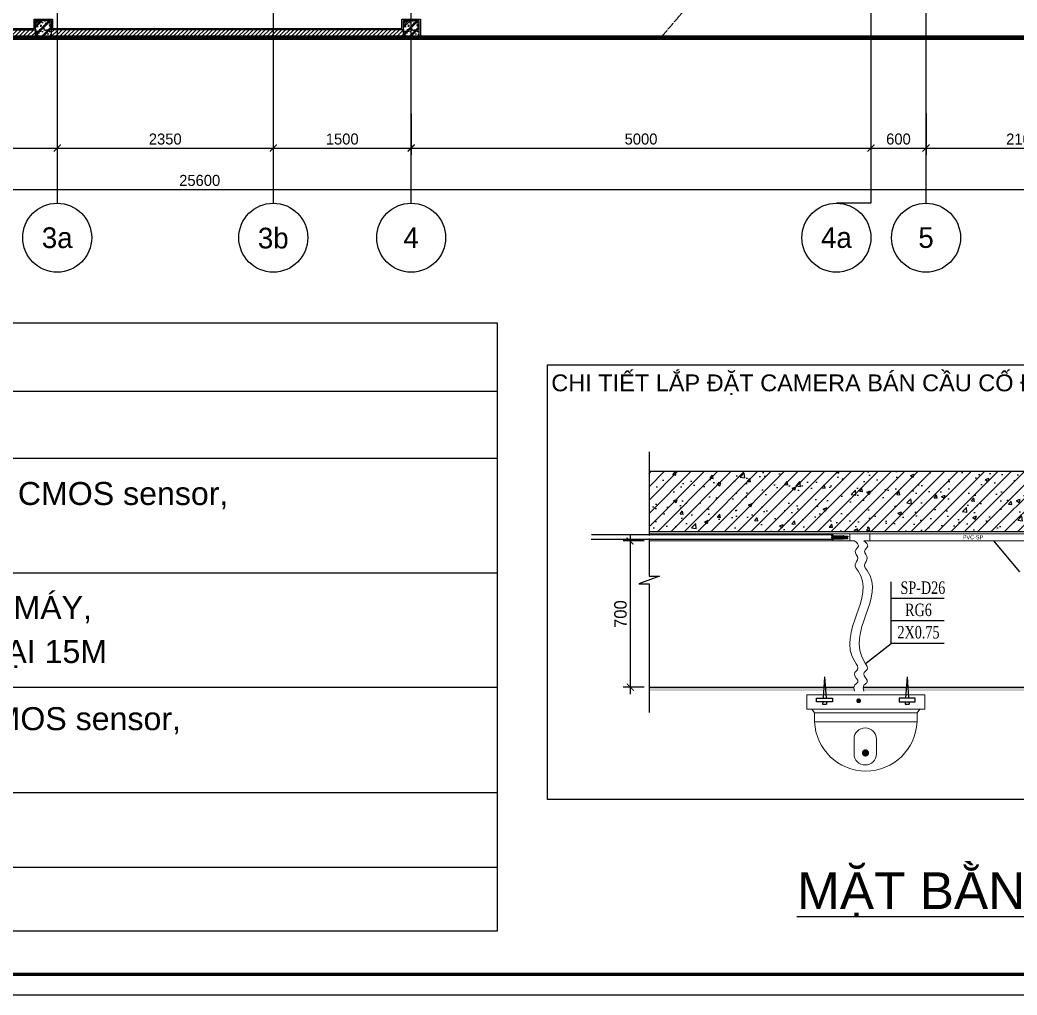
# Model space of a CAD drawing. Header units: inches. Extents: x 1721084 to 1854744, y 225101 to 488646.
# Drawn here: x 1781495 to 1792340, y 351101 to 361703 of the extents above; entities that cross this region are included whole.
import ezdxf
from ezdxf.enums import TextEntityAlignment as Align
from ezdxf.xclip import XClip

# ---------------------------------------------------------------- set-up
doc = ezdxf.new("R2010")
doc.units = ezdxf.units.IN
doc.header["$MEASUREMENT"] = 0
doc.header["$XCLIPFRAME"] = 0
for name, pattern in [('ACAD_ISO03W100', [30, 12, -18]), ('DASHDOT', [25.4, 12.7, -6.35, 0, -6.35]), ('X-PL-GF$0$X-GRID-T1$0$CENTER2', [1.125, 0.75, -0.125, 0.125, -0.125]), ('X-PL-GF$0$X-PL-GF$0$DASHDOTX2', [2, 1, -0.5, 0, -0.5]), ('X-PL-GF$0$X-PL-GF$0$DASHED', [0.75, 0.5, -0.25])]:
    doc.linetypes.add(name, pattern=pattern)
for name, color, linetype in [('3', 50, 'Continuous'), ('8', 8, 'Continuous'), ('A-ANNO-DIM 100', 252, 'Continuous'), ('CAMERA', 2, 'Continuous'), ('DIEN - DAY DIEN', 2, 'ACAD_ISO03W100'), ('HVAC', 2, 'Continuous'), ('KT', 1, 'Continuous'), ('LINE', 1, 'Continuous'), ('PCCC', 11, 'Continuous'), ('TB', 4, 'Continuous'), ('TexPCC', 142, 'Continuous'), ('TEXT', 9, 'Continuous'), ('THAY', 125, 'Continuous'), ('X-PL-GF$0$X-GRID-T1$0$A-ANNO-DIM 75', 2, 'Continuous'), ('X-PL-GF$0$X-GRID-T1$0$A-GRID', 9, 'X-PL-GF$0$X-GRID-T1$0$CENTER2'), ('X-PL-GF$0$X-GRID-T1$0$A-GRID-SYMB', 5, 'Continuous'), ('X-PL-GF$0$X-PL-GF$0$A-FLOR-COLS-CONC', 250, 'Continuous'), ('X-PL-GF$0$X-PL-GF$0$A-FLOR-PATT', 250, 'Continuous'), ('X-PL-GF$0$X-PL-GF$0$A-FLOR-WALL', 250, 'Continuous'), ('X-PL-GF$0$X-PL-GF$0$A-FLOR-WALL-FNSH', 250, 'Continuous'), ('X-PL-GF$0$X-PL-GF$0$A-SECT-PATT', 250, 'Continuous'), ('X-PL-GF$0$X-PL-GF$0$A-XREF', 250, 'Continuous'), ('X-PL-GF$0$X-PL-GF$0$B-RanhHienTrang', 250, 'Continuous'), ('X-PL-GF$0$X-PL-GF$0$CGXD', 250, 'Continuous')]:
    doc.layers.add(name, color=color, linetype=linetype)
doc.layers.add('Dim', color=7, linetype='Continuous', lineweight=15)
doc.styles.add('1', font='vhavan.ttf')
doc.styles.add('ARIAL', font='arial.ttf')
doc.styles.add('AVANH', font='vhavan.ttf')
doc.styles.add('CH', font='vntimeh.shx', dxfattribs={"width": 0.75})
doc.styles.add('HDUNGARC', font='vn_vni.shx')
doc.styles.add('X-PL-GF$0$X-GRID-T1$0$HDUNGARC', font='vn_vni.shx')
doc.styles.add('X-PL-GF$0$X-GRID-T1$0$SYMBTEXT', font='VAVON_.TTF')
doc.dimstyles.new('DIM-75', dxfattribs={"dimscale": 75, "dimtxt": 1.8, "dimasz": 1, "dimexe": 1, "dimexo": 1, "dimgap": 0.5, "dimtad": 1, "dimdec": 0, "dimzin": 0, "dimdsep": 46, "dimtxsty": 'HDUNGARC', "dimblk": 'ARCHTICK', "dimcen": 2, "dimdle": 1, "dimclrd": 256, "dimclre": 9, "dimclrt": 3, "dimadec": 0, "dimazin": 0, "dimtfac": 1, "dimtdec": 0, "dimtix": 1, "dimtmove": 2, "dimatfit": 2, "dimfxl": 1, "dimtolj": 1, "dimtzin": 0, "dimarcsym": 2})
doc.dimstyles.new('X-PL-GF$0$X-GRID-T1$0$DIM-75', dxfattribs={"dimscale": 75, "dimtxt": 1.6, "dimasz": 1, "dimexe": 1, "dimexo": 1, "dimgap": 0.5, "dimtad": 1, "dimdec": 0, "dimzin": 0, "dimdsep": 46, "dimtxsty": 'X-PL-GF$0$X-GRID-T1$0$HDUNGARC', "dimblk": 'X-PL-GF$0$X-GRID-T1$0$_ArchTick', "dimcen": 2, "dimdle": 1, "dimclrd": 256, "dimclre": 9, "dimclrt": 3, "dimadec": 0, "dimazin": 0, "dimtfac": 1, "dimtdec": 0, "dimtix": 1, "dimtmove": 2, "dimatfit": 2, "dimfxl": 1, "dimtolj": 1, "dimtzin": 0, "dimarcsym": 2})
pattern_1 = [(45, (0, -797.414), (-22.09709, 22.09709), [])]
pattern_2 = [(0, (-345783.7617, 125210.9793), (0, -2.82347966), []), (0, (-345783.7617, 125209.5676), (0, -2.82347966), [1.41173983, -0.70586991])]
pattern_3 = [(0, (-345783.7603, 125192.6022), (0, -2.82347966), []), (0, (-345783.7603, 125191.1904), (0, -2.82347966), [1.41173983, -0.70586991])]

# ---------------------------------------------------------------- blocks, each defined once
blk = doc.blocks.new('X-PL-GF$0$X-GRID-T1$0$SYMB-GRID')
blk.add_circle((0, 0), 5)
at = {"color": 2, "style": 'X-PL-GF$0$X-GRID-T1$0$SYMBTEXT', "flags": 4}
blk.add_attdef('NUM', text='', height=3, dxfattribs=at).set_placement((0, 0), align=Align.MIDDLE)
blk = doc.blocks.new('X-PL-GF$0$X-GRID-T1$0$_ArchTick')
at = {"color": 0, "linetype": 'ByBlock', "const_width": 0.15}
blk.add_lwpolyline([(-0.5, -0.48), (0.5, 0.52)], dxfattribs=at)
blk = doc.blocks.new('*D255')
at = {"layer": 'Defpoints', "color": 0, "transparency": 16777216}
for p in [(8700, -3750), (11250, -3750), (11250, -4200)]:
    blk.add_point(p, dxfattribs=at)
at = {"layer": 'X-PL-GF$0$X-GRID-T1$0$A-ANNO-DIM 75', "color": 9, "lineweight": -2, "transparency": 16777216}
for p, q in [((8700, -3825), (8700, -4275)), ((11250, -3825), (11250, -4275))]:
    blk.add_line(p, q, dxfattribs=at)
at = {"layer": 'X-PL-GF$0$X-GRID-T1$0$A-ANNO-DIM 75', "lineweight": -2, "transparency": 16777216}
blk.add_line((8625, -4200), (11325, -4200), dxfattribs=at)
at = {"layer": 'X-PL-GF$0$X-GRID-T1$0$A-ANNO-DIM 75', "lineweight": -2, "transparency": 16777216, "xscale": 75, "yscale": 75, "zscale": 75, "rotation": 180}
blk.add_blockref('X-PL-GF$0$X-GRID-T1$0$_ArchTick', (8700, -4200), dxfattribs=at)
at = {"layer": 'X-PL-GF$0$X-GRID-T1$0$A-ANNO-DIM 75', "lineweight": -2, "transparency": 16777216, "xscale": 75, "yscale": 75, "zscale": 75}
blk.add_blockref('X-PL-GF$0$X-GRID-T1$0$_ArchTick', (11250, -4200), dxfattribs=at)
at = {"layer": 'X-PL-GF$0$X-GRID-T1$0$A-ANNO-DIM 75', "color": 3, "transparency": 16777216, "insert": (9975, -4103), "char_height": 120, "attachment_point": 5, "style": 'X-PL-GF$0$X-GRID-T1$0$HDUNGARC'}
blk.add_mtext('\\A1;2550', dxfattribs=at)
blk = doc.blocks.new('*D256')
at = {"layer": 'Defpoints', "color": 0, "transparency": 16777216}
for p in [(15100, -3750), (20100, -3750), (20100, -4200)]:
    blk.add_point(p, dxfattribs=at)
at = {"layer": 'X-PL-GF$0$X-GRID-T1$0$A-ANNO-DIM 75', "color": 9, "lineweight": -2, "transparency": 16777216}
for p, q in [((15100, -3825), (15100, -4275)), ((20100, -3825), (20100, -4275))]:
    blk.add_line(p, q, dxfattribs=at)
at = {"layer": 'X-PL-GF$0$X-GRID-T1$0$A-ANNO-DIM 75', "lineweight": -2, "transparency": 16777216}
blk.add_line((15025, -4200), (20175, -4200), dxfattribs=at)
at = {"layer": 'X-PL-GF$0$X-GRID-T1$0$A-ANNO-DIM 75', "lineweight": -2, "transparency": 16777216, "xscale": 75, "yscale": 75, "zscale": 75, "rotation": 180}
blk.add_blockref('X-PL-GF$0$X-GRID-T1$0$_ArchTick', (15100, -4200), dxfattribs=at)
at = {"layer": 'X-PL-GF$0$X-GRID-T1$0$A-ANNO-DIM 75', "lineweight": -2, "transparency": 16777216, "xscale": 75, "yscale": 75, "zscale": 75}
blk.add_blockref('X-PL-GF$0$X-GRID-T1$0$_ArchTick', (20100, -4200), dxfattribs=at)
at = {"layer": 'X-PL-GF$0$X-GRID-T1$0$A-ANNO-DIM 75', "color": 3, "transparency": 16777216, "insert": (17600, -4103), "char_height": 120, "attachment_point": 5, "style": 'X-PL-GF$0$X-GRID-T1$0$HDUNGARC'}
blk.add_mtext('\\A1;5000', dxfattribs=at)
blk = doc.blocks.new('*D257')
at = {"layer": 'Defpoints', "color": 0, "transparency": 16777216}
for p in [(20700, -3750), (22800, -3750), (22800, -4200)]:
    blk.add_point(p, dxfattribs=at)
at = {"layer": 'X-PL-GF$0$X-GRID-T1$0$A-ANNO-DIM 75', "color": 9, "lineweight": -2, "transparency": 16777216}
for p, q in [((20700, -3825), (20700, -4275)), ((22800, -3825), (22800, -4275))]:
    blk.add_line(p, q, dxfattribs=at)
at = {"layer": 'X-PL-GF$0$X-GRID-T1$0$A-ANNO-DIM 75', "lineweight": -2, "transparency": 16777216}
blk.add_line((20625, -4200), (22875, -4200), dxfattribs=at)
at = {"layer": 'X-PL-GF$0$X-GRID-T1$0$A-ANNO-DIM 75', "lineweight": -2, "transparency": 16777216, "xscale": 75, "yscale": 75, "zscale": 75, "rotation": 180}
blk.add_blockref('X-PL-GF$0$X-GRID-T1$0$_ArchTick', (20700, -4200), dxfattribs=at)
at = {"layer": 'X-PL-GF$0$X-GRID-T1$0$A-ANNO-DIM 75', "lineweight": -2, "transparency": 16777216, "xscale": 75, "yscale": 75, "zscale": 75}
blk.add_blockref('X-PL-GF$0$X-GRID-T1$0$_ArchTick', (22800, -4200), dxfattribs=at)
at = {"layer": 'X-PL-GF$0$X-GRID-T1$0$A-ANNO-DIM 75', "color": 3, "transparency": 16777216, "insert": (21750, -4103), "char_height": 120, "attachment_point": 5, "style": 'X-PL-GF$0$X-GRID-T1$0$HDUNGARC'}
blk.add_mtext('\\A1;2100', dxfattribs=at)
blk = doc.blocks.new('*D258')
at = {"layer": 'Defpoints', "color": 0, "transparency": 16777216}
for p in [(0, -3750), (25600, -3750), (25600, -4650)]:
    blk.add_point(p, dxfattribs=at)
at = {"layer": 'X-PL-GF$0$X-GRID-T1$0$A-ANNO-DIM 75', "color": 9, "lineweight": -2, "transparency": 16777216}
for p, q in [((0, -3825), (0, -4725)), ((25600, -3825), (25600, -4725))]:
    blk.add_line(p, q, dxfattribs=at)
at = {"layer": 'X-PL-GF$0$X-GRID-T1$0$A-ANNO-DIM 75', "lineweight": -2, "transparency": 16777216}
blk.add_line((-75, -4650), (25675, -4650), dxfattribs=at)
at = {"layer": 'X-PL-GF$0$X-GRID-T1$0$A-ANNO-DIM 75', "lineweight": -2, "transparency": 16777216, "xscale": 75, "yscale": 75, "zscale": 75, "rotation": 180}
blk.add_blockref('X-PL-GF$0$X-GRID-T1$0$_ArchTick', (0, -4650), dxfattribs=at)
at = {"layer": 'X-PL-GF$0$X-GRID-T1$0$A-ANNO-DIM 75', "lineweight": -2, "transparency": 16777216, "xscale": 75, "yscale": 75, "zscale": 75}
blk.add_blockref('X-PL-GF$0$X-GRID-T1$0$_ArchTick', (25600, -4650), dxfattribs=at)
at = {"layer": 'X-PL-GF$0$X-GRID-T1$0$A-ANNO-DIM 75', "color": 3, "transparency": 16777216, "insert": (12800, -4553), "char_height": 120, "attachment_point": 5, "style": 'X-PL-GF$0$X-GRID-T1$0$HDUNGARC'}
blk.add_mtext('\\A1;25600', dxfattribs=at)
blk = doc.blocks.new('*D278')
at = {"layer": 'Defpoints', "color": 0, "transparency": 16777216}
for p in [(11250, -3750), (13600, -3750), (13600, -4200)]:
    blk.add_point(p, dxfattribs=at)
at = {"layer": 'X-PL-GF$0$X-GRID-T1$0$A-ANNO-DIM 75', "color": 9, "lineweight": -2, "transparency": 16777216}
for p, q in [((11250, -3825), (11250, -4275)), ((13600, -3825), (13600, -4275))]:
    blk.add_line(p, q, dxfattribs=at)
at = {"layer": 'X-PL-GF$0$X-GRID-T1$0$A-ANNO-DIM 75', "lineweight": -2, "transparency": 16777216}
blk.add_line((11175, -4200), (13675, -4200), dxfattribs=at)
at = {"layer": 'X-PL-GF$0$X-GRID-T1$0$A-ANNO-DIM 75', "lineweight": -2, "transparency": 16777216, "xscale": 75, "yscale": 75, "zscale": 75, "rotation": 180}
blk.add_blockref('X-PL-GF$0$X-GRID-T1$0$_ArchTick', (11250, -4200), dxfattribs=at)
at = {"layer": 'X-PL-GF$0$X-GRID-T1$0$A-ANNO-DIM 75', "lineweight": -2, "transparency": 16777216, "xscale": 75, "yscale": 75, "zscale": 75}
blk.add_blockref('X-PL-GF$0$X-GRID-T1$0$_ArchTick', (13600, -4200), dxfattribs=at)
at = {"layer": 'X-PL-GF$0$X-GRID-T1$0$A-ANNO-DIM 75', "color": 3, "transparency": 16777216, "insert": (12425, -4103), "char_height": 120, "attachment_point": 5, "style": 'X-PL-GF$0$X-GRID-T1$0$HDUNGARC'}
blk.add_mtext('\\A1;2350', dxfattribs=at)
blk = doc.blocks.new('*D279')
at = {"layer": 'Defpoints', "color": 0, "transparency": 16777216}
for p in [(13600, -3750), (15100, -3750), (15100, -4200)]:
    blk.add_point(p, dxfattribs=at)
at = {"layer": 'X-PL-GF$0$X-GRID-T1$0$A-ANNO-DIM 75', "color": 9, "lineweight": -2, "transparency": 16777216}
for p, q in [((13600, -3825), (13600, -4275)), ((15100, -3825), (15100, -4275))]:
    blk.add_line(p, q, dxfattribs=at)
at = {"layer": 'X-PL-GF$0$X-GRID-T1$0$A-ANNO-DIM 75', "lineweight": -2, "transparency": 16777216}
blk.add_line((13525, -4200), (15175, -4200), dxfattribs=at)
at = {"layer": 'X-PL-GF$0$X-GRID-T1$0$A-ANNO-DIM 75', "lineweight": -2, "transparency": 16777216, "xscale": 75, "yscale": 75, "zscale": 75, "rotation": 180}
blk.add_blockref('X-PL-GF$0$X-GRID-T1$0$_ArchTick', (13600, -4200), dxfattribs=at)
at = {"layer": 'X-PL-GF$0$X-GRID-T1$0$A-ANNO-DIM 75', "lineweight": -2, "transparency": 16777216, "xscale": 75, "yscale": 75, "zscale": 75}
blk.add_blockref('X-PL-GF$0$X-GRID-T1$0$_ArchTick', (15100, -4200), dxfattribs=at)
at = {"layer": 'X-PL-GF$0$X-GRID-T1$0$A-ANNO-DIM 75', "color": 3, "transparency": 16777216, "insert": (14350, -4103), "char_height": 120, "attachment_point": 5, "style": 'X-PL-GF$0$X-GRID-T1$0$HDUNGARC'}
blk.add_mtext('\\A1;1500', dxfattribs=at)
blk = doc.blocks.new('*D276')
at = {"layer": 'Defpoints', "color": 0, "transparency": 16777216}
for p in [(20100, -3750), (20700, -3750), (20700, -4200)]:
    blk.add_point(p, dxfattribs=at)
at = {"layer": 'X-PL-GF$0$X-GRID-T1$0$A-ANNO-DIM 75', "color": 9, "lineweight": -2, "transparency": 16777216}
for p, q in [((20100, -3825), (20100, -4275)), ((20700, -3825), (20700, -4275))]:
    blk.add_line(p, q, dxfattribs=at)
at = {"layer": 'X-PL-GF$0$X-GRID-T1$0$A-ANNO-DIM 75', "lineweight": -2, "transparency": 16777216}
blk.add_line((20025, -4200), (20775, -4200), dxfattribs=at)
at = {"layer": 'X-PL-GF$0$X-GRID-T1$0$A-ANNO-DIM 75', "lineweight": -2, "transparency": 16777216, "xscale": 75, "yscale": 75, "zscale": 75, "rotation": 180}
blk.add_blockref('X-PL-GF$0$X-GRID-T1$0$_ArchTick', (20100, -4200), dxfattribs=at)
at = {"layer": 'X-PL-GF$0$X-GRID-T1$0$A-ANNO-DIM 75', "lineweight": -2, "transparency": 16777216, "xscale": 75, "yscale": 75, "zscale": 75}
blk.add_blockref('X-PL-GF$0$X-GRID-T1$0$_ArchTick', (20700, -4200), dxfattribs=at)
at = {"layer": 'X-PL-GF$0$X-GRID-T1$0$A-ANNO-DIM 75', "color": 3, "transparency": 16777216, "insert": (20400, -4103), "char_height": 120, "attachment_point": 5, "style": 'X-PL-GF$0$X-GRID-T1$0$HDUNGARC'}
blk.add_mtext('\\A1;600', dxfattribs=at)
blk = doc.blocks.new('X-PL-GF$0$X-PL-GF$0$RANH DAT')
at = {"color": 20, "linetype": 'X-PL-GF$0$X-PL-GF$0$DASHDOTX2', "ltscale": 4, "const_width": 50}
blk.add_lwpolyline([(-11627, -102), (-11627, -102), (0, 0), (992, 14374), (-5111, 14734), (-10634, 15060), (-41580, 16886), (-41828, -102), (-17867, -102), (-11627, -102)], dxfattribs=at)
blk = doc.blocks.new('I.A.M TITLEBLOCK - A2 -H')
at = {"const_width": 0.5}
blk.add_lwpolyline([(5, 3), (592, 3), (590, 417), (5, 417)], close=True, dxfattribs=at)
at = {"layer": 'Defpoints'}
blk.add_lwpolyline([(0, 420), (594, 420), (594, 0), (0, 0)], close=True, dxfattribs=at)
blk = doc.blocks.new('_ArchTick')
at = {"color": 0, "linetype": 'ByBlock', "const_width": 0.15}
blk.add_lwpolyline([(-0.5, -0.48), (0.5, 0.52)], dxfattribs=at)
blk = doc.blocks.new('*D669')
at = {"layer": 'Defpoints', "color": 0, "transparency": 16777216}
for p in [(-297193, 100383, -21206), (-297421, 98793), (-297193, 98793, -21206)]:
    blk.add_point(p, dxfattribs=at)
at = {"layer": 'HVAC', "lineweight": -2, "transparency": 16777216}
blk.add_line((-297421, 100458), (-297421, 98718), dxfattribs=at)
at = {"layer": 'HVAC', "color": 9, "lineweight": -2, "transparency": 16777216}
for p, q in [((-297268, 100383), (-297496, 100383)), ((-297268, 98793), (-297496, 98793))]:
    blk.add_line(p, q, dxfattribs=at)
at = {"layer": 'HVAC', "lineweight": -2, "transparency": 16777216, "xscale": 75, "yscale": 75, "zscale": 75}
for p, rotation in [((-297421, 100383), 90), ((-297421, 98793), 270)]:
    blk.add_blockref('_ArchTick', p, dxfattribs=dict(at, rotation=rotation))
at = {"layer": 'HVAC', "color": 3, "transparency": 16777216, "insert": (-297526, 99588), "char_height": 135, "attachment_point": 5, "rotation": 90, "style": 'HDUNGARC'}
blk.add_mtext('\\A1;700', dxfattribs=at)
blk = doc.blocks.new('Chú Thích')
at = {"layer": 'PCCC'}
blk.add_line((12, -763), (18720, -763), dxfattribs=at)
at = {"layer": 'PCCC', "color": 37}
for p, q in [((12, -1492), (18720, -1492)), ((12, -2740), (18720, -2740)), ((12, -3980), (18720, -3980)), ((12, -5127), (18720, -5127)), ((12, -5937), (18720, -5937))]:
    blk.add_line(p, q, dxfattribs=at)
at = {"layer": 'PCCC'}
blk.add_lwpolyline([(12, -22), (18720, -22), (18720, -6633), (12, -6633)], close=True, dxfattribs=at)
at = {"layer": 'TexPCC', "color": 7, "style": 'ARIAL'}
for s, p in [('CAMERA HỒNG NGOẠI  HÌNH BÁN CẦU 2.0MP,  1/2.9" SONY IMX322 CMOS sensor,', (2168, -2001)), ('CAMERA HỒNG NGOẠI  HÌNH BÁN CẦU 2.0MP, LẮP TRONG THANG MÁY, ', (2168, -3242)), ('1/2.9" SONY IMX322 CMOS sensor,ỐNG KÍNH 2.8-12MM, HỒNG NGOẠI 15M ', (2168, -3719)), ('CAMERA HỒNG NGOẠI NGOÀI TRỜI 2.0MP , 1/2.9" SONY IMX322 CMOS sensor,', (2168, -4449))]:
    blk.add_text(s, height=250, dxfattribs=at).set_placement(p)
blk = doc.blocks.new('X-PL-GF$0$X-GRID-T1')
at = {"layer": 'X-PL-GF$0$X-GRID-T1$0$A-GRID', "ltscale": 8}
for p, q in [((15100, -4800), (15100, 15788.2)), ((20700, -4800), (20700, 15788.2))]:
    blk.add_line(p, q, dxfattribs=at)
for points in [[(11250, 4500), (11250, -4800)], [(13600, 4500), (13600, -4800)], [(20100, 1100), (20100, -4800), (19725, -4800)]]:
    blk.add_lwpolyline(points, dxfattribs=at)
at = {"layer": 'X-PL-GF$0$X-GRID-T1$0$A-GRID-SYMB'}
ref = blk.add_blockref('X-PL-GF$0$X-GRID-T1$0$SYMB-GRID', (11250, -5175), dxfattribs=dict(at, xscale=75, yscale=75, zscale=75))
ref.add_attrib('NUM', '3a', dxfattribs={"layer": '0', "color": 2, "height": 225, "style": 'X-PL-GF$0$X-GRID-T1$0$SYMBTEXT'}).set_placement((11250, -5175), align=Align.MIDDLE)
ref = blk.add_blockref('X-PL-GF$0$X-GRID-T1$0$SYMB-GRID', (13600, -5175), dxfattribs=dict(at, xscale=75, yscale=75, zscale=75))
ref.add_attrib('NUM', '3b', dxfattribs={"layer": '0', "color": 2, "height": 225, "style": 'X-PL-GF$0$X-GRID-T1$0$SYMBTEXT'}).set_placement((13600, -5175), align=Align.MIDDLE)
ref = blk.add_blockref('X-PL-GF$0$X-GRID-T1$0$SYMB-GRID', (15100, -5175), dxfattribs=dict(at, xscale=75, yscale=75, zscale=75))
ref.add_attrib('NUM', '4', dxfattribs={"layer": '0', "color": 2, "height": 225, "style": 'X-PL-GF$0$X-GRID-T1$0$SYMBTEXT'}).set_placement((15100, -5175), align=Align.MIDDLE)
ref = blk.add_blockref('X-PL-GF$0$X-GRID-T1$0$SYMB-GRID', (19725, -5175), dxfattribs=dict(at, xscale=75, yscale=75, zscale=75))
ref.add_attrib('NUM', '4a', dxfattribs={"layer": '0', "color": 2, "height": 225, "style": 'X-PL-GF$0$X-GRID-T1$0$SYMBTEXT'}).set_placement((19725, -5175), align=Align.MIDDLE)
ref = blk.add_blockref('X-PL-GF$0$X-GRID-T1$0$SYMB-GRID', (20700, -5175), dxfattribs=dict(at, xscale=75, yscale=75, zscale=75))
ref.add_attrib('NUM', '5', dxfattribs={"layer": '0', "color": 2, "height": 225, "style": 'X-PL-GF$0$X-GRID-T1$0$SYMBTEXT'}).set_placement((20700, -5175), align=Align.MIDDLE)
at = {"layer": 'X-PL-GF$0$X-GRID-T1$0$A-ANNO-DIM 75'}
for base, p1, p2, picture, middle in [((25600, -4650), (0, -3750), (25600, -3750), '*D258', (12800, -4552.5)), ((11250, -4200), (8700, -3750), (11250, -3750), '*D255', (9975, -4102.5)), ((13600, -4200), (11250, -3750), (13600, -3750), '*D278', (12425, -4102.5)), ((15100, -4200), (13600, -3750), (15100, -3750), '*D279', (14350, -4102.5)), ((20100, -4200), (15100, -3750), (20100, -3750), '*D256', (17600, -4102.5)), ((20700, -4200), (20100, -3750), (20700, -3750), '*D276', (20400, -4102.5)), ((22800, -4200), (20700, -3750), (22800, -3750), '*D257', (21750, -4102.5))]:
    dim = blk.add_linear_dim(base=base, p1=p1, p2=p2, dimstyle='X-PL-GF$0$X-GRID-T1$0$DIM-75', dxfattribs=at)
    dim.commit()
    dim.dimension.update_dxf_attribs({"geometry": picture, "text_midpoint": middle})
blk = doc.blocks.new('X-PL-GF')
at = {"layer": 'X-PL-GF$0$X-PL-GF$0$A-FLOR-PATT'}
h = blk.add_hatch(dxfattribs=at)
h.set_pattern_fill('ANSI31', color=250, scale=250)
h.set_pattern_definition(pattern_1)
h.paths.add_polyline_path([(7185, -2915), (11015, -2915), (11015, -2985), (7185, -2985)])
h = blk.add_hatch(dxfattribs=at)
h.set_pattern_fill('ANSI31', color=250, scale=250)
h.set_pattern_definition(pattern_1)
h.paths.add_polyline_path([(15015, -2915), (11185, -2915), (11185, -2985), (15015, -2985)])
at = {"layer": 'X-PL-GF$0$X-PL-GF$0$A-SECT-PATT'}
h = blk.add_hatch(dxfattribs=at)
h.set_pattern_fill('!BTCT', color=256, scale=15, pattern_type=2)
h.set_pattern_definition([(50, (9191.27, 4e-08), (107.589, -9.4128), [11.25, -123.75]), (355, (9191.27, 4e-08), (-20.8127, 112.8288), [9, -99]), (100.4514, (9200.23, -0.78), (86.7764, 103.416), [9.561, -105.1713]), (46.184, (9191.27, 30), (160.086, -24.828), [16.875, -185.625]), (96.6356, (9204.6, 27.93), (140.1994, 146.118), [14.3415, -157.757]), (351.184, (9191.27, 30), (140.199, 146.118), [13.5, -148.5]), (21, (9206.27, 22.5), (89.536, -60.3928), [11.25, -123.75]), (326, (9206.27, 22.5), (36.4973, 108.7725), [9, -99]), (71.4514, (9213.73, 17.47), (126.0334, 48.3796), [9.561, -105.1713]), (37.5, (9191.266, 4e-08), (1.82398, 49.93408), [0, -97.8, 0, -100.5, 0, -99.375]), (7.5, (9191.266, 4e-08), (39.4604, 59.16176), [0, -57.3, 0, -95.55, 0, -37.875]), (327.5, (9157.816, 4e-08), (80.07337, -3.38323), [0, -37.5, 0, -117, 0, -155.25]), (317.5, (9142.816, 4e-08), (87.4779, 15.0157), [0, -48.75, 0, -77.7, 0, -110.25]), (45, (9191.266, 4e-08), (-45.0781, 45.0781), []), (45, (9191.266, 18.375), (-45.0781, 45.0781), [])])
h.paths.add_polyline_path([(11100, -2815), (11015, -2815), (11015, -2985), (11100, -2985)])
h.paths.add_polyline_path([(11185, -2815), (11100, -2815), (11100, -2985), (11185, -2985)])
h = blk.add_hatch(dxfattribs=at)
h.set_pattern_fill('!BTCT', color=256, scale=15, pattern_type=2)
h.set_pattern_definition([(50, (13191.27, 2e-07), (107.589, -9.4128), [11.25, -123.75]), (355, (13191.27, 2e-07), (-20.8127, 112.8288), [9, -99]), (100.4514, (13200.23, -0.78), (86.7764, 103.416), [9.561, -105.1713]), (46.184, (13191.27, 30), (160.086, -24.828), [16.875, -185.625]), (96.6356, (13204.6, 27.93), (140.1994, 146.118), [14.3415, -157.757]), (351.184, (13191.27, 30), (140.199, 146.118), [13.5, -148.5]), (21, (13206.27, 22.5), (89.536, -60.3928), [11.25, -123.75]), (326, (13206.27, 22.5), (36.4973, 108.7725), [9, -99]), (71.4514, (13213.73, 17.47), (126.0334, 48.3796), [9.561, -105.1713]), (37.5, (13191.266, 2e-07), (1.82398, 49.93408), [0, -97.8, 0, -100.5, 0, -99.375]), (7.5, (13191.266, 2e-07), (39.4604, 59.16176), [0, -57.3, 0, -95.55, 0, -37.875]), (327.5, (13157.816, 2e-07), (80.07337, -3.38323), [0, -37.5, 0, -117, 0, -155.25]), (317.5, (13142.816, 2e-07), (87.4779, 15.0157), [0, -48.75, 0, -77.7, 0, -110.25]), (45, (13191.266, 2e-07), (-45.0781, 45.0781), []), (45, (13191.266, 18.375), (-45.0781, 45.0781), [])])
h.paths.add_polyline_path([(15100, -2815), (15015, -2815), (15015, -2985), (15100, -2985)])
h.paths.add_polyline_path([(15185, -2815), (15100, -2815), (15100, -2985), (15185, -2985)])
at = {"layer": 'X-PL-GF$0$X-PL-GF$0$A-FLOR-COLS-CONC'}
for points in [[(11015, -2815), (11185, -2815), (11185, -2985), (11015, -2985)], [(15015, -2815), (15185, -2815), (15185, -2985), (15015, -2985)]]:
    blk.add_lwpolyline(points, close=True, dxfattribs=at)
at = {"layer": 'X-PL-GF$0$X-PL-GF$0$A-FLOR-WALL'}
for points in [[(7185, -2915), (11015, -2915), (11015, -2985), (7185, -2985)], [(15015, -2915), (11185, -2915), (11185, -2985), (15015, -2985)]]:
    blk.add_lwpolyline(points, close=True, dxfattribs=at)
at = {"layer": 'X-PL-GF$0$X-PL-GF$0$A-FLOR-WALL-FNSH'}
for points in [[(15000, -2800), (15200, -2800), (15200, -3000), (-2191.3, -3000), (-1943.8, 13988.2), (34696.3, 11826)], [(3000, -2800), (3200, -2800), (3200, -2900), (7000, -2900), (7000, -2800), (7200, -2800), (7200, -2900), (11000, -2900), (11000, -2800), (11200, -2800), (11200, -2900), (15000, -2900), (15000, -2800)]]:
    blk.add_lwpolyline(points, dxfattribs=at)
at = {"layer": 'X-PL-GF$0$X-PL-GF$0$CGXD', "linetype": 'X-PL-GF$0$X-PL-GF$0$DASHED', "ltscale": 7}
blk.add_line((17815.2, -3000), (32109, 13646.6), dxfattribs=at)
at = {"layer": 'X-PL-GF$0$X-PL-GF$0$A-XREF'}
blk.add_blockref('X-PL-GF$0$X-GRID-T1', (0, 0), dxfattribs=at)
at = {"layer": 'X-PL-GF$0$X-PL-GF$0$B-RanhHienTrang'}
blk.add_blockref('X-PL-GF$0$X-PL-GF$0$RANH DAT', (39636.3, -2897.7), dxfattribs=at)
blk = doc.blocks.new('CTLD CAMERA')
at = {"layer": 'Dim'}
h = blk.add_hatch(color=11, dxfattribs=at)
h.paths.add_polyline_path([(-295314.4, 98793.4), (-297214, 98793.4), (-297214, 98750.7), (-295317.4, 98750.7)])
edge = h.paths.add_edge_path()
edge.add_line((-294417.4, 98793.4), (-294885.3, 98793.4))
edge.add_spline(control_points=[(-294885.3, 98793.4), (-294886, 98780.3), (-294881.9, 98765.5), (-294877.9, 98750.7)], knot_values=[2680.1605807, 2680.1605807, 2680.1605807, 2680.1605807, 2821.4574972, 2821.4574972, 2821.4574972, 2821.4574972], degree=3, periodic=0)
edge.add_line((-294877.9, 98750.7), (-294420.5, 98750.7))
edge.add_line((-294420.5, 98750.7), (-294417.4, 98793.4))
edge = h.paths.add_edge_path()
edge.add_line((-294987.4, 98793.4), (-295298.4, 98793.4))
edge.add_line((-295298.4, 98793.4), (-295295.4, 98750.7))
edge.add_line((-295295.4, 98750.7), (-294980, 98750.7))
edge.add_spline(control_points=[(-294980, 98750.7), (-294984, 98765.5), (-294988, 98780.3), (-294987.4, 98793.4)], knot_values=[2680.1605807, 2680.1605807, 2680.1605807, 2680.1605807, 2821.4574972, 2821.4574972, 2821.4574972, 2821.4574972], degree=3, periodic=0)
h.paths.add_polyline_path([(-291797.8, 98793.4), (-294401.5, 98793.4), (-294398.5, 98750.7), (-291797.8, 98750.7)])
at = {"layer": 'LINE'}
h = blk.add_hatch(dxfattribs=at)
h.set_pattern_fill('AR-CONC', color=25, scale=56.587295, style=0)
h.set_pattern_definition([(50, (-409762.43, 108117.12), (405.8781, -35.5097), [42.4405, -466.8452]), (355, (-409762.43, 108117.1), (-78.5156, 425.6452), [33.9524, -373.4761]), (100.4514, (-409728.6, 108114.16), (327.3628, 390.1352), [36.0688, -396.7574]), (46.1842, (-409762.43, 108230.3), (603.9228, -93.6627), [63.6607, -700.2678]), (96.6356, (-409712.1, 108222.5), (528.9003, 551.227), [54.1033, -595.136]), (351.1842, (-409762.4, 108230.3), (528.9, 551.2274), [50.9286, -560.2142]), (21, (-409705.84, 108202), (337.7736, -227.8311), [42.4405, -466.8452]), (326, (-409705.84, 108202), (137.6856, 410.3428), [33.9524, -373.4761]), (71.4514, (-409677.7, 108183), (475.4593, 182.5113), [36.0688, -396.7574]), (37.5, (-409762.43, 108117.12), (6.88093, 188.37563), [0, -368.94916, 0, -379.13487, 0, -374.89083]), (7.5, (-409762.43, 108117.12), (148.86393, 223.18692), [0, -216.16347, 0, -360.46107, 0, -142.8829]), (327.5, (-409888.62, 108117.12), (302.07568, -12.7632), [0, -141.46824, 0, -441.3809, 0, -585.6785]), (317.5, (-409945.2, 108117.12), (330.0093, 56.6467), [0, -183.9087, 0, -293.1222, 0, -415.9166])])
h.paths.add_polyline_path([(-291797.8, 100483.3), (-291797.8, 101140.8), (-297214, 101140.8), (-297214, 100483.3)])
h = blk.add_hatch(dxfattribs=at)
h.set_pattern_fill('ANSI31', color=8, scale=820.515774, style=0)
h.set_pattern_definition([(45, (-409762.43, 108117.12), (-72.52403, 72.52403), [])])
h.paths.add_polyline_path([(-297214, 101140.8), (-297214, 100483.3), (-291797.8, 100483.3), (-291797.8, 101140.8)])
at = {"layer": 'THAY'}
h = blk.add_hatch(dxfattribs=at)
h.set_pattern_fill('GRASS', color=256, scale=1.344915, style=0)
h.set_pattern_definition([(90, (-346291.3304, 105689.2427), (-0.950998451, 0.950998451), [0.252171545, -1.64982536]), (45, (-346291.3304, 105689.2427), (-0.95099845, 0.95099845), [0.252171545, -1.092743363]), (135, (-346291.3304, 105689.2427), (-0.95099845, -0.95099845), [0.252171545, -1.092743363])])
edge = h.paths.add_edge_path()
edge.add_ellipse((-295217.6, 100423.2), major_axis=(0, 25.5), ratio=0.453327, start_angle=-49.6557, end_angle=229.6557)
edge.add_line((-295208.7, 100406.7), (-295213.5, 100406.7))
edge.add_ellipse((-295213.5, 100414.1), major_axis=(0, 7.35), ratio=0.7037561, start_angle=0, end_angle=180, ccw=False)
edge.add_line((-295213.5, 100421.4), (-295206, 100421.4))
edge.add_ellipse((-295217.6, 100423.2), major_axis=(0, 25.5), ratio=0.453327, start_angle=265.87756, end_angle=274.12244)
edge.add_line((-295206, 100425.1), (-295213.5, 100425.1))
edge.add_ellipse((-295213.5, 100432.4), major_axis=(0, -7.35), ratio=0.7037561, start_angle=180, end_angle=360, ccw=False)
edge.add_line((-295213.5, 100439.8), (-295208.7, 100439.8))
h = blk.add_hatch(dxfattribs=at)
h.set_pattern_fill('AR-SAND', color=256, scale=3.76464, style=0)
h.set_pattern_definition([(37.5, (-478706.5415, 59378.2315), (-0.23714729, 7.25379696), [0, -5.7222521, 0, -6.39988723, 0, -6.11753926]), (7.5, (-478706.541, 59378.232), (6.66257137, 10.6243627), [0, -3.08700443, 0, -5.15755618, 0, -1.97643576]), (327.5, (-478711.172, 59378.2315), (11.7236216, 0.0213043), [0, -1.88231977, 0, -6.77635118, 0, -8.84690293]), (317.5, (-478711.172, 59378.232), (11.3169831, 3.30413214), [0, -0.94115989, 0, -4.44227466, 0, -5.08226339])])
edge = h.paths.add_edge_path()
edge.add_ellipse((-295213.5, 100432.4), major_axis=(0, -7.35), ratio=0.7037561, start_angle=180, end_angle=360)
edge.add_line((-295213.5, 100425.1), (-295100.5, 100425.1))
edge.add_ellipse((-295099.8, 100432.4), major_axis=(0, 7.35), ratio=0.7037561, start_angle=0, end_angle=180, ccw=False)
edge.add_line((-295100.5, 100439.8), (-295213.5, 100439.8))
h = blk.add_hatch(dxfattribs=at)
h.set_pattern_fill('BRASS', color=256, scale=11.293919, style=0)
h.set_pattern_definition(pattern_2)
edge = h.paths.add_edge_path()
edge.add_ellipse((-295055, 100432.4), major_axis=(0, 4.63), ratio=0.5764567, start_angle=0, end_angle=90)
edge.add_line((-295057.7, 100432.4), (-295100.8, 100432.4))
edge.add_spline(control_points=[(-295100.8, 100432.4), (-295100.8, 100432.5), (-295100.8, 100432.6), (-295100.8, 100433.2), (-295100.7, 100433.7), (-295100.5, 100434.5), (-295100.4, 100434.9), (-295100.1, 100435.7), (-295099.9, 100436), (-295099.5, 100436.4), (-295099.4, 100436.6), (-295099.1, 100436.8), (-295098.9, 100436.9), (-295098.7, 100437), (-295098.6, 100437), (-295098.5, 100437.1), (-295098.4, 100437.1), (-295098.4, 100437.1)], knot_values=[4.7120748, 4.7120748, 4.7120748, 4.7120748, 4.7620758, 4.7620758, 5.0256335, 5.0256335, 5.2891912, 5.2891912, 5.5527489, 5.5527489, 5.7553435, 5.7553435, 5.9579381, 5.9579381, 6.1605326, 6.1605326, 6.2831853, 6.2831853, 6.2831853, 6.2831853], degree=3, periodic=0)
edge.add_line((-295098.4, 100437.1), (-295055, 100437.1))
h = blk.add_hatch(dxfattribs=at)
h.set_pattern_fill('BRASS', color=256, scale=11.293919, style=0)
h.set_pattern_definition(pattern_2)
edge = h.paths.add_edge_path()
edge.add_ellipse((-295055, 100432.4), major_axis=(0, 4.63), ratio=0.5764567, start_angle=90, end_angle=178.71789)
edge.add_line((-295055.1, 100427.8), (-295098.4, 100427.8))
edge.add_spline(control_points=[(-295098.4, 100427.8), (-295098.4, 100427.8), (-295098.4, 100427.8), (-295098.5, 100427.8), (-295098.6, 100427.8), (-295098.8, 100427.9), (-295098.9, 100427.9), (-295099.1, 100428.1), (-295099.3, 100428.2), (-295099.5, 100428.5), (-295099.7, 100428.6), (-295099.9, 100429), (-295100.1, 100429.3), (-295100.3, 100429.8), (-295100.4, 100430), (-295100.6, 100430.6), (-295100.7, 100431), (-295100.8, 100431.7), (-295100.8, 100432), (-295100.8, 100432.4)], knot_values=[3.1391906, 3.1391906, 3.1391906, 3.1391906, 3.192173, 3.192173, 3.3787938, 3.3787938, 3.5654145, 3.5654145, 3.7520352, 3.7520352, 3.938656, 3.938656, 4.1252767, 4.1252767, 4.3118974, 4.3118974, 4.4985182, 4.4985182, 4.7120748, 4.7120748, 4.7120748, 4.7120748], degree=3, periodic=0)
edge.add_line((-295100.8, 100432.4), (-295057.7, 100432.4))
h = blk.add_hatch(dxfattribs=at)
h.set_pattern_fill('DOTS', color=256, scale=11.293919, style=0)
h.set_pattern_definition([(0, (-345783.7603, 75653.88694), (0.352934957, 0.705869915), [0, -0.705869915])])
edge = h.paths.add_edge_path()
edge.add_ellipse((-295055, 100432.4), major_axis=(0, -4.63), ratio=0.5764567, start_angle=0, end_angle=360)
h = blk.add_hatch(dxfattribs=at)
h.set_pattern_fill('AR-SAND', color=256, scale=3.76464, style=0)
h.set_pattern_definition([(322.5, (-345785.1786, 125192.602), (-0.2371473, -7.25379696), [0, -5.7222521, 0, -6.3998872, 0, -6.11753926]), (352.5, (-345785.179, 125192.602), (6.6625714, -10.6243627), [0, -3.0870044, 0, -5.1575562, 0, -1.97643576]), (32.5, (-345789.809, 125192.602), (11.7236216, -0.0213043), [0, -1.8823198, 0, -6.7763512, 0, -8.8469029]), (42.5, (-345789.809, 125192.602), (11.3169831, -3.3041321), [0, -0.9411599, 0, -4.44227466, 0, -5.0822634])])
edge = h.paths.add_edge_path()
edge.add_ellipse((-295099.8, 100414.1), major_axis=(0, -7.35), ratio=0.7037561, start_angle=180, end_angle=360)
edge.add_line((-295100.5, 100421.4), (-295213.5, 100421.4))
edge.add_ellipse((-295213.5, 100414.1), major_axis=(0, 7.35), ratio=0.7037561, start_angle=0, end_angle=180)
edge.add_line((-295213.5, 100406.7), (-295100.5, 100406.7))
h = blk.add_hatch(dxfattribs=at)
h.set_pattern_fill('BRASS', color=256, scale=11.293919, style=0)
h.set_pattern_definition(pattern_3)
edge = h.paths.add_edge_path()
edge.add_ellipse((-295055, 100414.1), major_axis=(0, 4.63), ratio=0.5764567, start_angle=0, end_angle=90)
edge.add_line((-295057.7, 100414.1), (-295100.8, 100414.1))
edge.add_spline(control_points=[(-295100.8, 100414.1), (-295100.8, 100414.1), (-295100.8, 100414.2), (-295100.8, 100414.8), (-295100.7, 100415.3), (-295100.5, 100416.2), (-295100.4, 100416.6), (-295100.1, 100417.3), (-295099.9, 100417.6), (-295099.5, 100418), (-295099.4, 100418.2), (-295099.1, 100418.4), (-295098.9, 100418.5), (-295098.7, 100418.6), (-295098.6, 100418.7), (-295098.5, 100418.7), (-295098.4, 100418.7), (-295098.4, 100418.7)], knot_values=[4.7120748, 4.7120748, 4.7120748, 4.7120748, 4.7620758, 4.7620758, 5.0256335, 5.0256335, 5.2891912, 5.2891912, 5.5527489, 5.5527489, 5.7553435, 5.7553435, 5.9579381, 5.9579381, 6.1605326, 6.1605326, 6.2831853, 6.2831853, 6.2831853, 6.2831853], degree=3, periodic=0)
edge.add_line((-295098.4, 100418.7), (-295055, 100418.7))
h = blk.add_hatch(dxfattribs=at)
h.set_pattern_fill('BRASS', color=256, scale=11.293919, style=0)
h.set_pattern_definition(pattern_3)
edge = h.paths.add_edge_path()
edge.add_ellipse((-295055, 100414.1), major_axis=(0, 4.63), ratio=0.5764567, start_angle=90, end_angle=178.71789)
edge.add_line((-295055.1, 100409.4), (-295098.3, 100409.4))
edge.add_spline(control_points=[(-295098.3, 100409.4), (-295098.4, 100409.4), (-295098.4, 100409.4), (-295098.5, 100409.4), (-295098.6, 100409.4), (-295098.8, 100409.5), (-295098.9, 100409.6), (-295099.1, 100409.7), (-295099.3, 100409.8), (-295099.5, 100410.1), (-295099.7, 100410.3), (-295099.9, 100410.7), (-295100.1, 100410.9), (-295100.3, 100411.4), (-295100.4, 100411.7), (-295100.6, 100412.3), (-295100.7, 100412.6), (-295100.8, 100413.3), (-295100.8, 100413.7), (-295100.8, 100414.1)], knot_values=[3.1391906, 3.1391906, 3.1391906, 3.1391906, 3.192173, 3.192173, 3.3787938, 3.3787938, 3.5654145, 3.5654145, 3.7520352, 3.7520352, 3.938656, 3.938656, 4.1252767, 4.1252767, 4.3118974, 4.3118974, 4.4985182, 4.4985182, 4.7120748, 4.7120748, 4.7120748, 4.7120748], degree=3, periodic=0)
edge.add_line((-295100.8, 100414.1), (-295057.7, 100414.1))
h = blk.add_hatch(dxfattribs=at)
h.set_pattern_fill('DOTS', color=256, scale=11.293919, style=0)
h.set_pattern_definition([(0, (-345783.7603, 125192.6022), (0.352934957, -0.705869915), [0, -0.705869915])])
edge = h.paths.add_edge_path()
edge.add_ellipse((-295055, 100414.1), major_axis=(0, 4.63), ratio=0.5764567, start_angle=0, end_angle=360, ccw=False)
at = {"layer": '3'}
for p, q in [((-297214, 98793.4), (-294987.4, 98793.4)), ((-294885.3, 98793.4), (-291797.8, 98793.4))]:
    blk.add_line(p, q, dxfattribs=at)
for points in [[(-295393.1, 98675.4), (-295219.7, 98675.4), (-295219.7, 98634.6), (-295393.1, 98634.6)], [(-294322.8, 98675.4), (-294496.2, 98675.4), (-294496.2, 98634.6), (-294322.8, 98634.6)]]:
    blk.add_lwpolyline(points, close=True, dxfattribs=at)
at = {"layer": '8'}
for p, q in [((-295325.7, 98634.6), (-295327.6, 98607.5)), ((-295327.6, 98607.5), (-295285.2, 98607.5)), ((-295287.1, 98634.6), (-295285.2, 98607.5)), ((-294428.8, 98634.6), (-294430.7, 98607.5)), ((-294430.7, 98607.5), (-294388.2, 98607.5)), ((-294390.2, 98634.6), (-294388.2, 98607.5))]:
    blk.add_line(p, q, dxfattribs=at)
at = {"layer": 'CAMERA', "color": 8}
for p, q in [((-295306.4, 98905.1), (-295322.8, 98675.4)), ((-295306.4, 98905.1), (-295290, 98675.4)), ((-294409.5, 98905.1), (-294425.9, 98675.4)), ((-294409.5, 98905.1), (-294393.1, 98675.4))]:
    blk.add_line(p, q, dxfattribs=at)
at = {"layer": 'Dim'}
for p, q in [((-297214, 100460.5), (-291797.8, 100460.5)), ((-295033.4, 100460.1), (-295033.4, 100383.1)), ((-294813.9, 100460.1), (-294813.9, 100383.1)), ((-297214, 100382.9), (-294980, 100382.9)), ((-294877.9, 100382.9), (-291797.8, 100382.9)), ((-295501.2, 98710.1), (-294214.7, 98710.1)), ((-295501.2, 98552.7), (-295501.2, 98710.1)), ((-294214.7, 98552.7), (-294214.7, 98710.1)), ((-295501.2, 98552.7), (-294214.7, 98552.7)), ((-295446.4, 98552.7), (-295415.1, 98513.4)), ((-295446.4, 98552.7), (-295415.1, 98513.4)), ((-295415.1, 98513.4), (-294300.8, 98513.4)), ((-295415.1, 98513.4), (-295415.1, 98417.1)), ((-294269.5, 98552.7), (-294300.8, 98513.4)), ((-294300.8, 98513.4), (-294300.8, 98417.1)), ((-295415.1, 98417.1), (-294300.8, 98417.1)), ((-294985.8, 98229.7), (-294985.8, 98069.6)), ((-294742.1, 98229.7), (-294742.1, 98069.6))]:
    blk.add_line(p, q, dxfattribs=at)
at = {"layer": 'Dim', "const_width": 26.2}
blk.add_lwpolyline([(-294949, 98645.8, 1), (-294922.8, 98645.8, 1)], format="xyb", close=True, dxfattribs=at)
at = {"layer": 'Dim'}
for centre, radius, start, end in [((-294857.9, 98439.3), 557.6, 182.28769, 357.71231), ((-294864, 98229.7), 121.9, 0, 180), ((-294864, 98069.6), 121.9, 180, 0)]:
    blk.add_arc(centre, radius, start, end, dxfattribs=at)
for points in [[(-294980, 100382.9), (-294938.6, 100328.4), (-294974.4, 100273.3), (-294944.1, 100196.1), (-294974.4, 100124.5), (-294944.1, 100061.1), (-294977.2, 99071.4), (-294946.9, 98985.9), (-294982.7, 98939.1), (-294944.1, 98848.2), (-294980, 98815.1), (-294980, 98750.7)], [(-294877.9, 100382.9), (-294836.5, 100328.4), (-294872.4, 100273.3), (-294842, 100196.1), (-294872.4, 100124.5), (-294842, 100061.1), (-294875.1, 99071.4), (-294844.8, 98985.9), (-294880.7, 98939.1), (-294842, 98848.2), (-294877.9, 98815.1), (-294877.9, 98750.7)]]:
    blk.add_spline(points, degree=3, dxfattribs=at)
at = {"layer": 'LINE', "color": 7}
for p, q in [((-297214, 101140.8), (-291797.8, 101140.8)), ((-291797.8, 100483.3), (-297214, 100483.3))]:
    blk.add_line(p, q, dxfattribs=at)
at = {"layer": 'LINE', "color": 37}
for p, q in [((-293469.1, 100382.9), (-293187.8, 100047.9)), ((-294581.4, 99268.5), (-294581.4, 99937.1)), ((-294004.4, 99758.4), (-294581.4, 99758.4)), ((-294004.4, 99513.4), (-294581.4, 99513.4)), ((-294862.8, 99052), (-294581.4, 99268.5)), ((-294004.4, 99268.5), (-294581.4, 99268.5))]:
    blk.add_line(p, q, dxfattribs=at)
at = {"layer": 'LINE', "color": 7}
for points in [[(-297214, 101351.6), (-297214, 100442.3)], [(-297214, 100408.2), (-297214, 100001), (-297100.6, 100001), (-297327.3, 99915.9), (-297214, 99915.9), (-297214, 98517.7)]]:
    blk.add_lwpolyline(points, dxfattribs=at)
at = {"layer": 'PCCC'}
blk.add_lwpolyline([(-298318.9, 102298.4), (-284121.2, 102298.4), (-284121.2, 97572.2), (-298318.9, 97572.2)], close=True, dxfattribs=at)
at = {"layer": 'TB', "const_width": 39.3}
blk.add_lwpolyline([(-294881.3, 98078.4, 1), (-294842, 98078.4, 1)], format="xyb", close=True, dxfattribs=at)
at = {"layer": 'THAY'}
for p, q in [((-295217.6, 100448.8), (-297841.9, 100448.8)), ((-295213.5, 100439.8), (-295099.8, 100439.8)), ((-295098.4, 100437.1), (-295055.1, 100437.1)), ((-295098.4, 100427.8), (-295055, 100427.8)), ((-295217.3, 100397.7), (-297844.2, 100397.7)), ((-295213.5, 100425.1), (-295099.8, 100425.1)), ((-295213.5, 100421.4), (-295099.8, 100421.4)), ((-295213.5, 100406.7), (-295099.8, 100406.7)), ((-295098.4, 100418.7), (-295055.1, 100418.7)), ((-295098.4, 100409.4), (-295055.1, 100409.4))]:
    blk.add_line(p, q, dxfattribs=at)
for centre, major_axis, ratio, start_param, end_param in [((-295217.6, 100423.2), (0, 25.5), 0.453327, -0.8666555, 4.0082481), ((-295213.5, 100432.4), (0, -7.35), 0.7037561, 3.1415927, 6.2831853), ((-295098.4, 100432.4), (0, 7.35), 0.7037561, -0.8891207, 4.0307294), ((-295217.6, 100423.2), (0, 25.5), 0.453327, 4.6404389, 4.7843391)]:
    blk.add_ellipse(centre, major_axis=major_axis, ratio=ratio, start_param=start_param, end_param=end_param, dxfattribs=at)
blk.add_ellipse((-295055, 100432.4), major_axis=(0, -4.63), ratio=0.5764567, dxfattribs=at)
at = {"layer": 'THAY', "extrusion": (0, 0, -1)}
for centre, start_param, end_param in [((-295213.5, 100414.1), 3.1415927, 6.2831853), ((-295098.4, 100414.1), 2.2524719, 7.1723221)]:
    blk.add_ellipse(centre, major_axis=(0, 7.35), ratio=0.7037561, start_param=start_param, end_param=end_param, dxfattribs=at)
blk.add_ellipse((-295055, 100414.1), major_axis=(0, 4.63), ratio=0.5764567, dxfattribs=at)
at = {"layer": 'THAY'}
for points in [[(-295098.3, 100437.1), (-295098.4, 100437.1), (-295098.4, 100437.1), (-295098.5, 100437.1), (-295098.6, 100437), (-295098.8, 100437), (-295098.9, 100436.9), (-295099.1, 100436.8), (-295099.3, 100436.7), (-295099.5, 100436.4), (-295099.7, 100436.2), (-295099.9, 100435.8), (-295100.1, 100435.6), (-295100.3, 100435.1), (-295100.4, 100434.8), (-295100.6, 100434.2), (-295100.7, 100433.9), (-295100.8, 100433.1), (-295100.8, 100432.6), (-295100.8, 100431.7), (-295100.7, 100431.2), (-295100.5, 100430.3), (-295100.4, 100429.9), (-295100.1, 100429.2), (-295099.9, 100428.9), (-295099.5, 100428.4), (-295099.4, 100428.3), (-295099.1, 100428.1), (-295098.9, 100428), (-295098.7, 100427.9), (-295098.6, 100427.8), (-295098.5, 100427.8), (-295098.4, 100427.8), (-295098.4, 100427.8)], [(-295098.3, 100409.4), (-295098.4, 100409.4), (-295098.4, 100409.4), (-295098.5, 100409.4), (-295098.6, 100409.4), (-295098.8, 100409.5), (-295098.9, 100409.6), (-295099.1, 100409.7), (-295099.3, 100409.8), (-295099.5, 100410.1), (-295099.7, 100410.3), (-295099.9, 100410.7), (-295100.1, 100410.9), (-295100.3, 100411.4), (-295100.4, 100411.7), (-295100.6, 100412.3), (-295100.7, 100412.6), (-295100.8, 100413.4), (-295100.8, 100413.8), (-295100.8, 100414.8), (-295100.7, 100415.3), (-295100.5, 100416.2), (-295100.4, 100416.6), (-295100.1, 100417.3), (-295099.9, 100417.6), (-295099.5, 100418), (-295099.4, 100418.2), (-295099.1, 100418.4), (-295098.9, 100418.5), (-295098.7, 100418.6), (-295098.6, 100418.7), (-295098.5, 100418.7), (-295098.4, 100418.7), (-295098.4, 100418.7)]]:
    blk.add_open_spline(points, degree=3, knots=[3.1391906, 3.1391906, 3.1391906, 3.1391906, 3.192173, 3.192173, 3.3787938, 3.3787938, 3.5654145, 3.5654145, 3.7520352, 3.7520352, 3.938656, 3.938656, 4.1252767, 4.1252767, 4.3118974, 4.3118974, 4.4985182, 4.4985182, 4.7620758, 4.7620758, 5.0256335, 5.0256335, 5.2891912, 5.2891912, 5.5527489, 5.5527489, 5.7553435, 5.7553435, 5.9579381, 5.9579381, 6.1605326, 6.1605326, 6.2831853, 6.2831853, 6.2831853, 6.2831853], dxfattribs=at)
at = {"layer": 'KT', "linetype": 'ByBlock', "insert": (-294643.5, 102082), "char_height": 182.982, "attachment_point": 5, "style": '1'}
blk.add_mtext('{\\f.VnHelvetInsH|b0|i0|c0|p34;CHI TIÕT L¾P §ÆT CAMERA B¸N CÇU Cè §ÞNH TREO TRÇN}', dxfattribs=at)
at = {"layer": 'LINE', "color": 4, "style": 'CH', "width": 0.75}
for s, p in [('SP-D26', (-294237.3, 99875)), ('RG6', (-294284.9, 99634.2)), ('2x0.75', (-294284.9, 99390.6))]:
    blk.add_text(s, height=135.81, dxfattribs=at).set_placement(p, align=Align.MIDDLE)
at = {"layer": 'TEXT', "style": 'AVANH'}
blk.add_text('PVC-SP', height=43.16, dxfattribs=at).set_placement((-293692.2, 100423.3), align=Align.MIDDLE)
at = {"layer": 'HVAC'}
dim = blk.add_linear_dim(base=(-297420.6, 98793.4, 21205.8), p1=(-297192.9, 100382.9), p2=(-297192.9, 98793.4), angle=90, text='700', dimstyle='DIM-75', dxfattribs=at)
dim.commit()
dim.dimension.update_dxf_attribs({"geometry": '*D669', "text_midpoint": (-297525.6, 99588.1, 21205.8)})

msp = doc.modelspace()

# ---------------------------------------------------------------- block references
ref = msp.add_blockref('X-PL-GF', (1770650.4, 364510.6))
XClip(ref).set_block_clipping_path([(-4378.678544014, -12850.407672127), (34696.321455986, 17749.592327873)])

# ---------------------------------------------------------------- texts
at = {"layer": 'TEXT', "color": 6, "style": 'ARIAL'}
msp.add_text('%%UMẶT BẰNG BỐ TRÍ CAMERA TẦNG 1', height=400, dxfattribs=at).set_placement((1789946.8, 352035.8))

# ---------------------------------------------------------------- next in the draw order: block references
at = {"layer": 'A-ANNO-DIM 100', "xscale": 75, "yscale": 75, "zscale": 75}
msp.add_blockref('I.A.M TITLEBLOCK - A2 -H', (1765633.5, 351101), dxfattribs=at)
at = {"layer": 'DIEN - DAY DIEN', "linetype": 'DASHDOT'}
msp.add_blockref('Chú Thích', (1767964.1, 358430.1), dxfattribs=at)
at = {"layer": 'TEXT', "color": 6}
msp.add_blockref('CTLD CAMERA', (2085553.3, 255655), dxfattribs=at)

doc.saveas('drawing.dxf')
